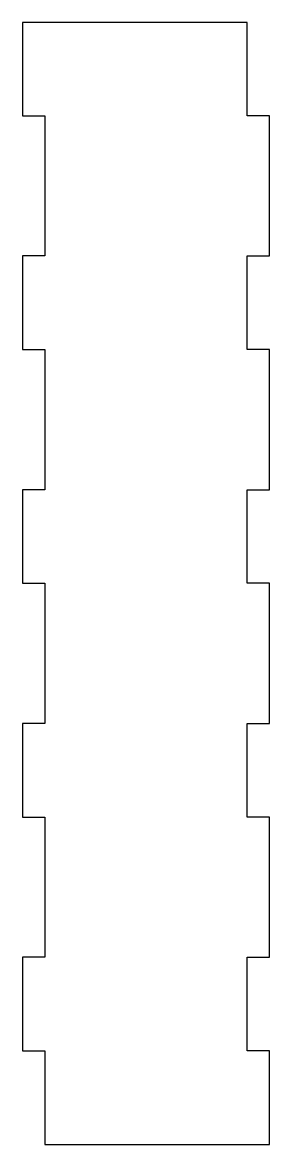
# Model space of a CAD drawing. Header units: millimetres. Extents: x -570 to -504, y 0 to 300.
import ezdxf

# ---------------------------------------------------------------- set-up
doc = ezdxf.new("R2010")
doc.units = ezdxf.units.MM
doc.layers.get('0').update_dxf_attribs({"linetype": 'CONTINUOUS'})

msp = doc.modelspace()

# ---------------------------------------------------------------- linework, layer by layer
msp.add_lwpolyline([(-564, 0), (-504, 0), (-504, 25.06), (-510, 25.06), (-510, 50.06), (-504, 50.06), (-504, 87.56), (-510, 87.56), (-510, 112.56), (-504, 112.56), (-504, 150.06), (-510, 150.06), (-510, 175.06), (-504, 175.06), (-504, 212.56), (-510, 212.56), (-510, 237.56), (-504, 237.56), (-504, 275.06), (-510, 275.06), (-510, 300), (-570, 300), (-570, 275.06), (-564, 275.06), (-564, 237.56), (-570, 237.56), (-570, 212.56), (-564, 212.56), (-564, 175.06), (-570, 175.06), (-570, 150.06), (-564, 150.06), (-564, 112.56), (-570, 112.56), (-570, 87.56), (-564, 87.56), (-564, 50.06), (-570, 50.06), (-570, 25.06), (-564, 25.06)], close=True)

doc.saveas('drawing.dxf')
